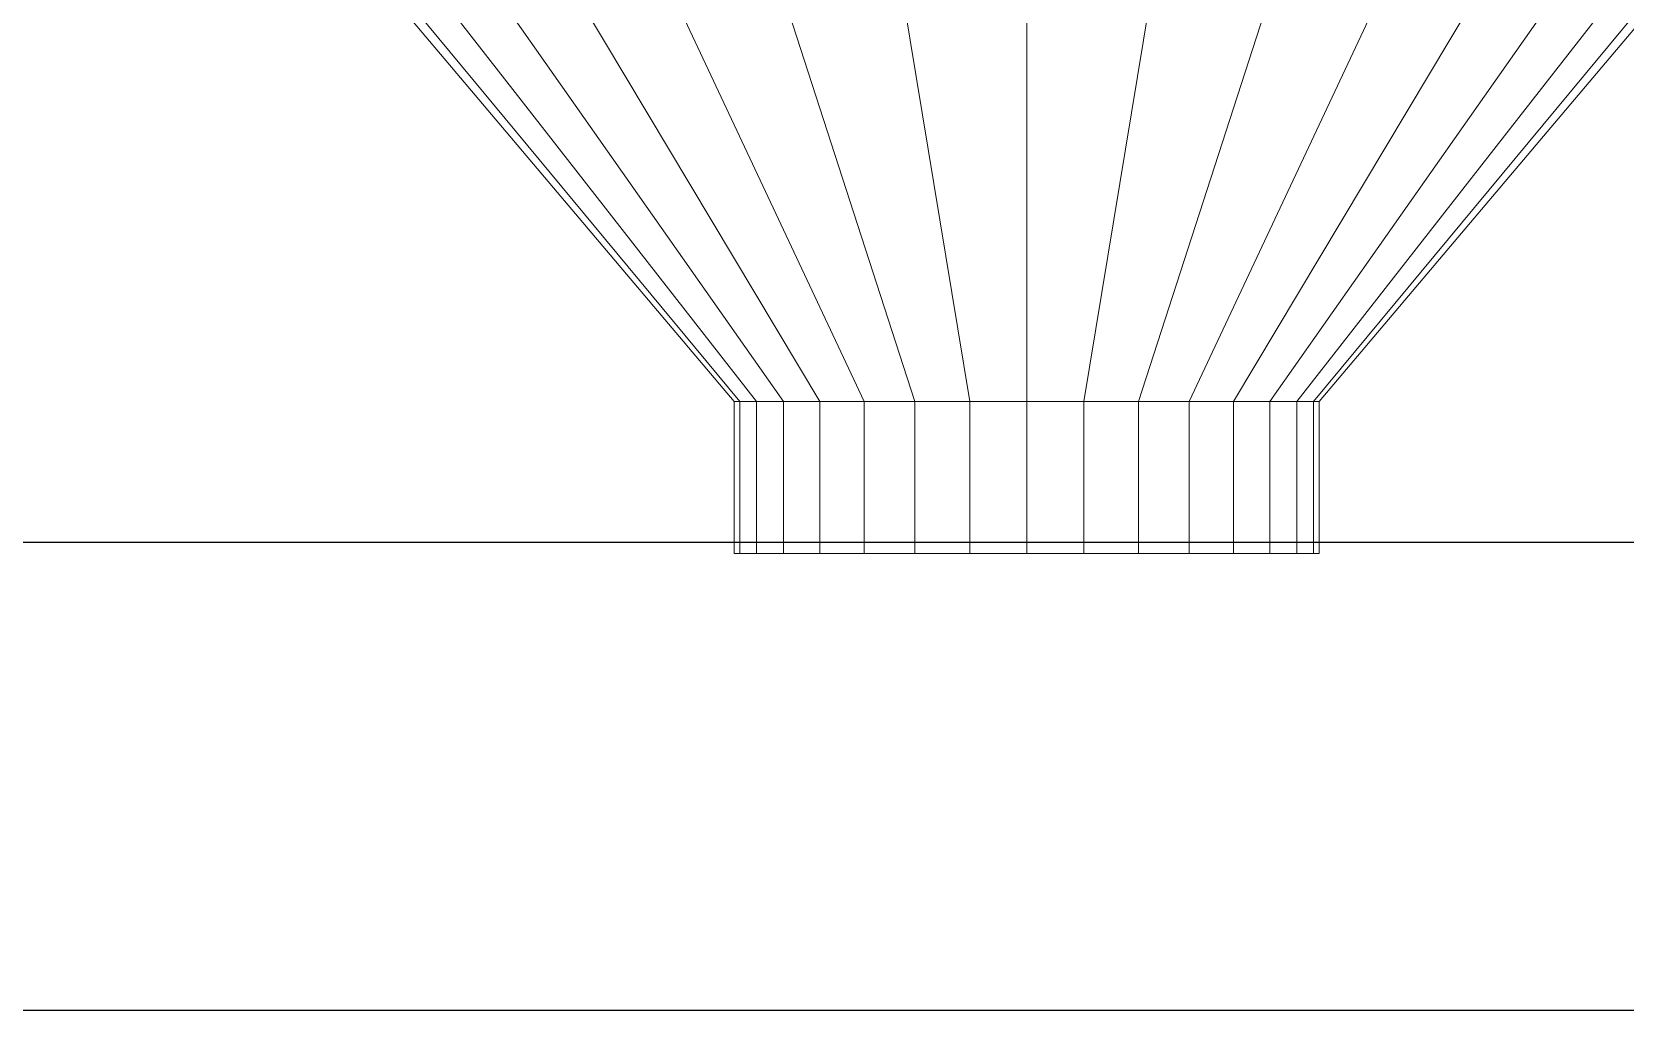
# Model space of a CAD drawing. Header units: millimetres. Extents: x -92759 to 184353, y -15225 to 86714.
# Drawn here: x -63307.1 to -63034.7, y 77851.2 to 78018.6 of the extents above; entities that cross this region are included whole.
import ezdxf

# ---------------------------------------------------------------- set-up
doc = ezdxf.new("R2010")
doc.units = ezdxf.units.MM
doc.layers.add('E-LIGHT----E', color=1, linetype='Continuous')
doc.layers.add('M-ACMV_FCU', color=5, linetype='Continuous')
doc.layers.add('M-ACMV_FAF', color=86, linetype='Continuous', lineweight=9)

# ---------------------------------------------------------------- blocks, each defined once
blk = doc.blocks.new('L3WP')
at = {"layer": 'E-LIGHT----E'}
blk.add_lwpolyline([(-607.5, 40), (-607.5, -40), (607.5, -40), (607.5, 40)], close=True, dxfattribs=at)
blk = doc.blocks.new('EL_B8_L1_R4')
at = {"layer": 'E-LIGHT----E'}
blk.add_blockref('L3WP', (-9263.32, 4791.66), dxfattribs=at)
blk = doc.blocks.new('A$C6a557381')
at = {"layer": 'M-ACMV_FAF', "linetype": 'ByBlock', "lineweight": 5, "invisible_edges": 14}
for points in [[(138, 202.231411, 36.196387), (138, 203, 44), (138, 213, 44), (138, 212.039264, 34.245484)], [(138, 203, 44), (138, 202.231411, 51.803613), (138, 212.039264, 53.754516), (138, 213, 44)], [(138, 199.955181, 28.692663), (138, 202.231411, 36.196387), (138, 212.039264, 34.245484), (138, 209.193977, 24.865828)], [(138, 202.231411, 51.803613), (138, 199.955181, 59.307337), (138, 209.193977, 63.134172), (138, 212.039264, 53.754516)], [(138, 196.258784, 21.777191), (138, 199.955181, 28.692663), (138, 209.193977, 24.865828), (138, 204.573481, 16.221488)], [(138, 199.955181, 59.307337), (138, 196.258784, 66.222809), (138, 204.573481, 71.778512), (138, 209.193977, 63.134172)], [(138, 191.284271, 15.715729), (138, 196.258784, 21.777191), (138, 204.573481, 16.221488), (138, 198.355339, 8.644661)], [(138, 196.258784, 66.222809), (138, 191.284271, 72.284271), (138, 198.355339, 79.355339), (138, 204.573481, 71.778512)], [(138, 185.222809, 10.741216), (138, 191.284271, 15.715729), (138, 198.355339, 8.644661), (138, 190.778512, 2.426519)], [(138, 191.284271, 72.284271), (138, 185.222809, 77.258784), (138, 190.778512, 85.573481), (138, 198.355339, 79.355339)], [(138, 178.307337, 7.044819), (138, 185.222809, 10.741216), (138, 190.778512, 2.426519), (138, 182.134172, -2.193977)], [(138, 185.222809, 77.258784), (138, 178.307337, 80.955181), (138, 182.134172, 90.193977), (138, 190.778512, 85.573481)], [(138, 170.803613, 4.768589), (138, 178.307337, 7.044819), (138, 182.134172, -2.193977), (138, 172.754516, -5.039264)], [(138, 178.307337, 80.955181), (138, 170.803613, 83.231411), (138, 172.754516, 93.039264), (138, 182.134172, 90.193977)], [(138, 163, 4), (138, 170.803613, 4.768589), (138, 172.754516, -5.039264), (138, 163, -6)], [(138, 170.803613, 83.231411), (138, 163, 84), (138, 163, 94), (138, 172.754516, 93.039264)], [(138, 163, 84), (138, 155.196387, 83.231411), (138, 153.245484, 93.039264), (138, 163, 94)], [(138, 155.196387, 4.768589), (138, 163, 4), (138, 163, -6), (138, 153.245484, -5.039264)], [(138, 155.196387, 83.231411), (138, 147.692663, 80.955181), (138, 143.865828, 90.193977), (138, 153.245484, 93.039264)], [(138, 147.692663, 7.044819), (138, 155.196387, 4.768589), (138, 153.245484, -5.039264), (138, 143.865828, -2.193977)], [(138, 147.692663, 80.955181), (138, 140.777191, 77.258784), (138, 135.221488, 85.573481), (138, 143.865828, 90.193977)], [(138, 140.777191, 10.741216), (138, 147.692663, 7.044819), (138, 143.865828, -2.193977), (138, 135.221488, 2.426519)], [(138, 140.777191, 77.258784), (138, 134.715729, 72.284271), (138, 127.644661, 79.355339), (138, 135.221488, 85.573481)], [(138, 134.715729, 15.715729), (138, 140.777191, 10.741216), (138, 135.221488, 2.426519), (138, 127.644661, 8.644661)], [(138, 134.715729, 72.284271), (138, 129.741216, 66.222809), (138, 121.426519, 71.778512), (138, 127.644661, 79.355339)], [(138, 129.741216, 21.777191), (138, 134.715729, 15.715729), (138, 127.644661, 8.644661), (138, 121.426519, 16.221488)], [(138, 129.741216, 66.222809), (138, 126.044819, 59.307337), (138, 116.806023, 63.134172), (138, 121.426519, 71.778512)], [(138, 126.044819, 28.692663), (138, 129.741216, 21.777191), (138, 121.426519, 16.221488), (138, 116.806023, 24.865828)], [(138, 126.044819, 59.307337), (138, 123.768589, 51.803613), (138, 113.960736, 53.754516), (138, 116.806023, 63.134172)], [(138, 123.768589, 36.196387), (138, 126.044819, 28.692663), (138, 116.806023, 24.865828), (138, 113.960736, 34.245484)], [(138, 123.768589, 51.803613), (138, 123, 44), (138, 113, 44), (138, 113.960736, 53.754516)], [(138, 123, 44), (138, 123.768589, 36.196387), (138, 113.960736, 34.245484), (138, 113, 44)]]:
    blk.add_3dface(points, dxfattribs=at)
at = {"layer": 'M-ACMV_FAF', "linetype": 'ByBlock', "lineweight": 5}
mesh = blk.add_polymesh((2, 32), dxfattribs=dict(at, n_close=True))
for k, corner in enumerate([(31.5, 163, 162), (31.5, 139.979342, 159.732663), (31.5, 117.843355, 153.017785), (31.5, 97.442713, 142.113414), (31.5, 79.5614, 127.4386), (31.5, 64.886586, 109.557287), (31.5, 53.982215, 89.156645), (31.5, 47.267337, 67.020658), (31.5, 45, 44), (31.5, 47.267337, 20.979342), (31.5, 53.982215, -1.156645), (31.5, 64.886586, -21.557287), (31.5, 79.5614, -39.4386), (31.5, 97.442713, -54.113414), (31.5, 117.843355, -65.017785), (31.5, 139.979342, -71.732663), (31.5, 163, -74), (31.5, 186.020658, -71.732663), (31.5, 208.156645, -65.017785), (31.5, 228.557287, -54.113414), (31.5, 246.4386, -39.4386), (31.5, 261.113414, -21.557287), (31.5, 272.017785, -1.156645), (31.5, 278.732663, 20.979342), (31.5, 281, 44), (31.5, 278.732663, 67.020658), (31.5, 272.017785, 89.156645), (31.5, 261.113414, 109.557287), (31.5, 246.4386, 127.4386), (31.5, 228.557287, 142.113414), (31.5, 208.156645, 153.017785), (31.5, 186.020658, 159.732663), (112, 163, 94), (112, 153.245484, 93.039264), (112, 143.865828, 90.193977), (112, 135.221488, 85.573481), (112, 127.644661, 79.355339), (112, 121.426519, 71.778512), (112, 116.806023, 63.134172), (112, 113.960736, 53.754516), (112, 113, 44), (112, 113.960736, 34.245484), (112, 116.806023, 24.865828), (112, 121.426519, 16.221488), (112, 127.644661, 8.644661), (112, 135.221488, 2.426519), (112, 143.865828, -2.193977), (112, 153.245484, -5.039264), (112, 163, -6), (112, 172.754516, -5.039264), (112, 182.134172, -2.193977), (112, 190.778512, 2.426519), (112, 198.355339, 8.644661), (112, 204.573481, 16.221488), (112, 209.193977, 24.865828), (112, 212.039264, 34.245484), (112, 213, 44), (112, 212.039264, 53.754516), (112, 209.193977, 63.134172), (112, 204.573481, 71.778512), (112, 198.355339, 79.355339), (112, 190.778512, 85.573481), (112, 182.134172, 90.193977), (112, 172.754516, 93.039264)]):
    mesh.set_mesh_vertex(divmod(k, 32), corner)
mesh = blk.add_polymesh((2, 32), dxfattribs=dict(at, n_close=True))
for k, corner in enumerate([(112, 163, 94), (112, 153.245484, 93.039264), (112, 143.865828, 90.193977), (112, 135.221488, 85.573481), (112, 127.644661, 79.355339), (112, 121.426519, 71.778512), (112, 116.806023, 63.134172), (112, 113.960736, 53.754516), (112, 113, 44), (112, 113.960736, 34.245484), (112, 116.806023, 24.865828), (112, 121.426519, 16.221488), (112, 127.644661, 8.644661), (112, 135.221488, 2.426519), (112, 143.865828, -2.193977), (112, 153.245484, -5.039264), (112, 163, -6), (112, 172.754516, -5.039264), (112, 182.134172, -2.193977), (112, 190.778512, 2.426519), (112, 198.355339, 8.644661), (112, 204.573481, 16.221488), (112, 209.193977, 24.865828), (112, 212.039264, 34.245484), (112, 213, 44), (112, 212.039264, 53.754516), (112, 209.193977, 63.134172), (112, 204.573481, 71.778512), (112, 198.355339, 79.355339), (112, 190.778512, 85.573481), (112, 182.134172, 90.193977), (112, 172.754516, 93.039264), (138, 163, 94), (138, 153.245484, 93.039264), (138, 143.865828, 90.193977), (138, 135.221488, 85.573481), (138, 127.644661, 79.355339), (138, 121.426519, 71.778512), (138, 116.806023, 63.134172), (138, 113.960736, 53.754516), (138, 113, 44), (138, 113.960736, 34.245484), (138, 116.806023, 24.865828), (138, 121.426519, 16.221488), (138, 127.644661, 8.644661), (138, 135.221488, 2.426519), (138, 143.865828, -2.193977), (138, 153.245484, -5.039264), (138, 163, -6), (138, 172.754516, -5.039264), (138, 182.134172, -2.193977), (138, 190.778512, 2.426519), (138, 198.355339, 8.644661), (138, 204.573481, 16.221488), (138, 209.193977, 24.865828), (138, 212.039264, 34.245484), (138, 213, 44), (138, 212.039264, 53.754516), (138, 209.193977, 63.134172), (138, 204.573481, 71.778512), (138, 198.355339, 79.355339), (138, 190.778512, 85.573481), (138, 182.134172, 90.193977), (138, 172.754516, 93.039264)]):
    mesh.set_mesh_vertex(divmod(k, 32), corner)
blk = doc.blocks.new('ACMV_B8L1_R9')
at = {"layer": 'M-ACMV_FAF', "rotation": 270}
blk.add_blockref('A$C6a557381', (226503.02, -31887.24, 5.9), dxfattribs=at)

msp = doc.modelspace()

# ---------------------------------------------------------------- block references
at = {"color": 0}
msp.add_blockref('EL_B8_L1_R4', (-53725.95, 73099.58), dxfattribs=at)

# ---------------------------------------------------------------- next in the draw order: block references
at = {"layer": 'M-ACMV_FCU', "color": 5}
msp.add_blockref('ACMV_B8L1_R9', (-289803.02, 109954.6), dxfattribs=at)

doc.saveas('drawing.dxf')
